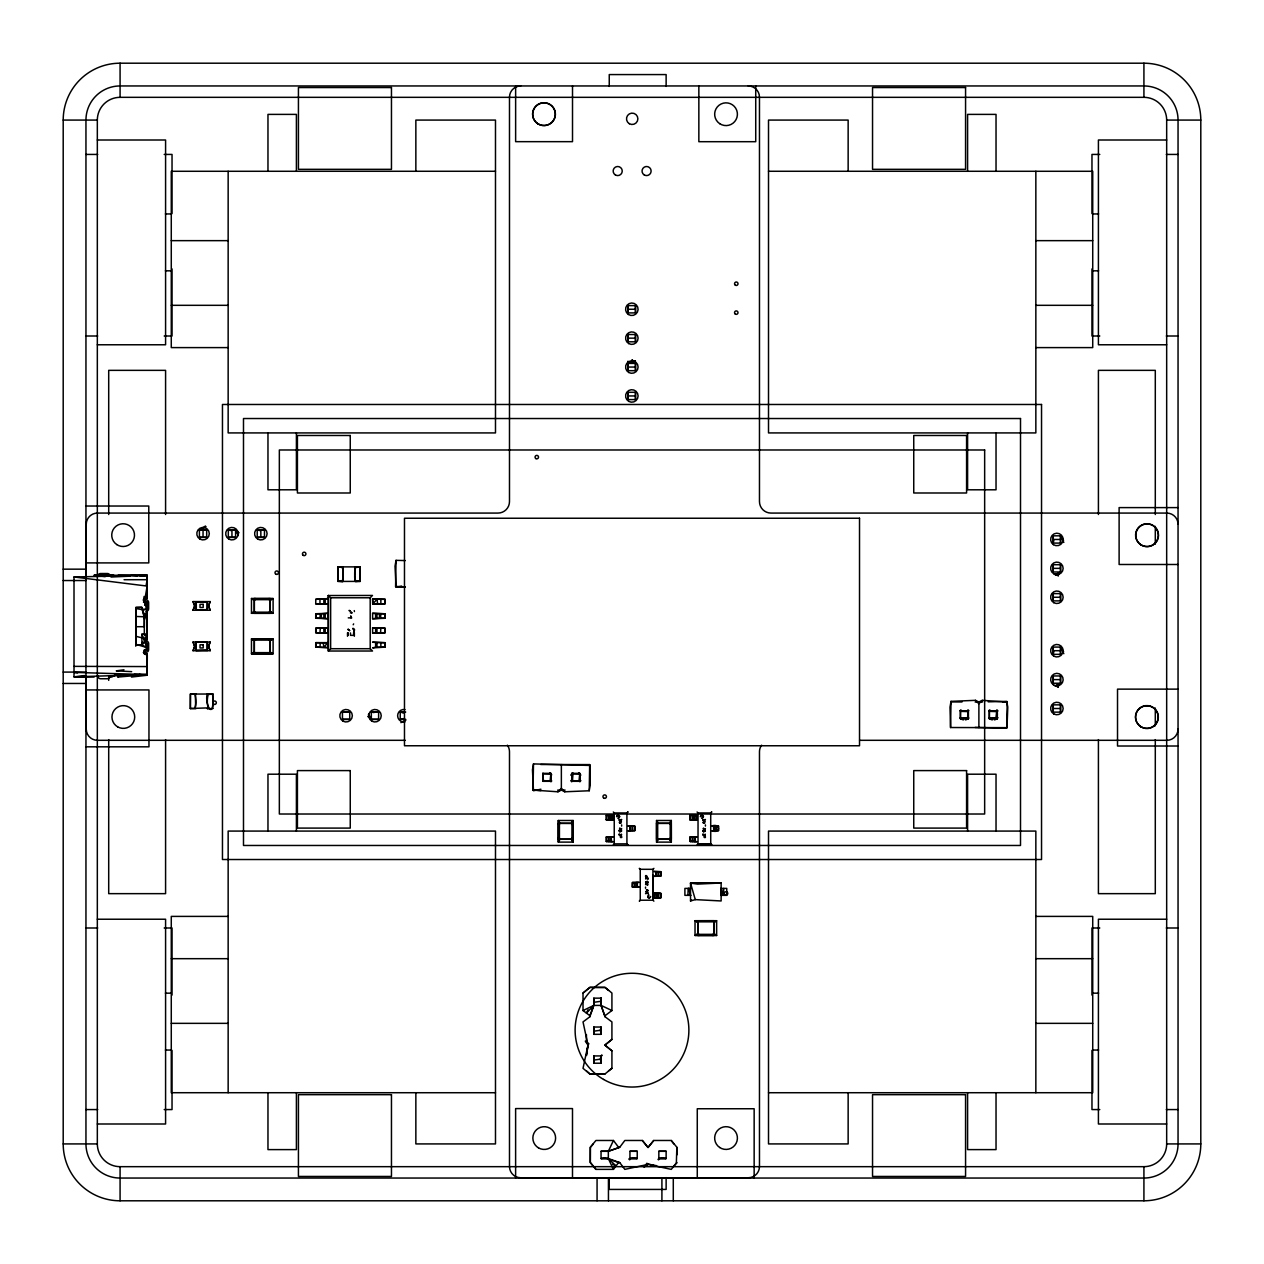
<?xml version="1.0" encoding="UTF-8"?>
<svg xmlns="http://www.w3.org/2000/svg" width="1264" height="1264" viewBox="0 0 1264 1264"><rect width="100%" height="100%" fill="white"/><g stroke="black" fill="none" stroke-linecap="round" stroke-linejoin="round"><path stroke-width="1.5" d="M117.473 673.996L118.026 677.046L147.161 674.581L147.035 653.741L144.317 653.678L144.317 649.712M144.317 613.356L144.317 634.544M144.317 602.391L147.161 586.085L147.161 575.389L118.121 575.231M195.904 708.677L190.374 708.551L190.422 694.062L212.842 694.015L208.165 694.11M207.296 650.486L207.312 642.27L207.296 650.486L195.904 650.47L195.92 642.254L207.312 642.27M207.296 610.038L207.312 601.822L207.296 610.038L195.904 610.022L195.92 601.806L207.312 601.822M315.716 603.781L328.213 604.239L315.716 603.781L315.81 599.326L328.213 598.615L315.81 599.326M328.371 595.502L328.34 651.023L330.631 648.716L330.647 597.777L328.371 595.502L328.34 651.023L372.501 651.023L370.21 648.716L370.194 597.777L372.485 595.455L328.292 595.534M385.078 618.286L385.03 613.783L372.611 613.324L372.611 618.728L385.078 618.286L385.109 613.798L372.611 613.324M606.341 841.476L606.357 836.989L613.182 836.863L609.043 836.973L609.027 841.492L606.341 841.476L613.182 841.682L609.027 841.492M606.357 819.83L606.357 815.343L613.119 815.343L613.103 820.004L606.357 819.83L613.103 820.004L613.103 815.327L606.357 815.343M632.142 826.15L632.126 830.669L628.003 830.78L634.812 830.653L634.828 826.166L627.987 825.961L634.828 826.166L634.749 830.653L632.806 830.653L632.758 826.166M635.034 887.012L635.049 882.493L639.173 882.383L632.442 882.509L632.348 886.996L639.189 887.202L632.348 886.996L632.442 882.509L634.37 882.509L634.417 886.996M690.144 841.476L690.144 836.989L696.97 836.863L692.83 836.973L692.814 841.492L690.144 841.476L696.97 841.682L692.814 841.492M690.144 819.83L690.144 815.343L696.922 815.343L696.906 820.004L690.144 819.83L696.906 820.004L696.906 815.327L690.144 815.343M715.93 826.15L715.93 830.669L711.79 830.78C721.27 834.05 720.496 822.88 711.79 825.961L718.616 826.166M147.619 602.249L144.317 602.249L144.317 598.63L147.003 598.567L147.098 579.512L147.003 598.567L144.317 598.63L143.48 600.131L147.161 609.137L144.617 619.218L141.679 607.289L135.754 607.621L135.801 644.277L147.161 647.658L146.924 650.138L143.48 652.461L147.303 655.242L147.161 674.581L74.007 676.856L74.007 576.969L147.161 575.389L146.924 597.809L143.48 600.131L147.303 603.039L147.161 609.137L142.247 609.232M609.027 819.862L609.043 815.327M610.433 819.846L610.449 815.327M656.727 897.835L656.743 893.316L654.073 893.174L654.057 897.819L660.819 897.819L660.835 893.332L654.073 893.174L654.073 897.835L660.819 897.819L660.74 893.332L656.743 893.316M658.133 897.835L658.149 893.316M692.83 819.862L692.83 815.327M694.236 819.846L694.236 815.327M145.123 637.246L147.161 647.658L144.412 650.786L144.554 654.12L147.098 654.878L147.066 672.464L147.003 653.709L144.317 653.456M238.248 532.808L236.558 530.817L238.248 532.808L238.28 535.367L236.115 530.817L238.248 532.808L237.442 532.744L238.28 535.367M254.317 653.772L254.317 638.968L254.317 653.772L270.259 653.772L270.259 638.968L254.38 639.015M254.317 613.309L254.317 598.52L254.317 613.309L270.259 613.309L270.259 598.52L254.38 598.567M697.87 935.486L697.87 920.698L697.87 935.486L713.797 935.486L713.797 920.698L697.918 920.745M713.733 935.455L713.797 920.698M658.149 871.67L658.133 876.189L653.994 876.315L660.819 876.173L660.835 871.702L653.994 871.481L660.835 871.702L660.74 876.173L658.813 876.189L658.765 871.686M195.525 693.873L190.422 694.062L190.374 708.551M342.892 581.535L337.788 581.345L337.741 566.872L337.788 581.345L342.212 581.424L360.177 581.393L360.208 566.888L337.741 566.872L342.892 566.73M141.979 634.133L141.868 645.003L147.161 647.658L141.979 634.133L146.94 634.022L144.523 642.444L141.868 645.003L136.038 645.003L135.975 607.336L141.916 607.415L144.412 616.785L144.317 626.707L135.785 626.707L135.785 608.584L144.317 609.927M328.213 613.293L315.747 613.751L315.81 618.238L321.34 618.27L321.388 613.767L328.213 613.293L328.213 618.696L315.716 618.238L315.747 613.751L321.388 613.767M372.611 618.728L379.453 618.27L379.484 613.751M676.872 1154.901L676.935 1147.301L671.247 1140.476L653.725 1140.476L648.037 1147.554L642.349 1140.476L624.827 1140.476L619.708 1147.301L608.332 1151.283L601.048 1151.283L601.048 1158.567L608.332 1158.567L619.708 1162.548L624.827 1169.374L648.037 1164.397L671.247 1169.374L676.935 1162.548L673.807 1165.961M619.708 1162.548L618.57 1162.548L613.451 1169.374L595.929 1169.374L590.367 1162.485L590.446 1147.349L593.369 1143.888M405.333 586.97L395.585 586.512L396.043 560.347L405.333 560.568M540.913 790.569L533.029 790.079L533.487 763.914L589.956 765.447L590.241 784.96L589.229 790.758L564.771 791.785L561.358 790.079L557.629 790.158M589.229 790.758L589.672 764.594L540.739 764.499M988.179 701.82L1006.76 701.362L1007.787 707.161L1006.997 727.653L950.56 727.527L951.018 701.362L975.476 700.335L978.889 702.041L982.602 701.962M975.065 727.416L1006.76 728.206L1007.218 702.041L1003.047 702.136M542.92 781.31L542.92 773.347L542.92 781.31L550.883 781.31L550.883 773.347L542.92 773.347M550.14 780.725L550.883 773.347L550.883 781.31L543.552 780.52M579.023 780.725L579.781 773.347L579.781 781.31L572.45 780.52L572.955 774.484L571.818 773.347L571.818 781.31L579.781 781.31L579.781 773.347L571.818 773.347L571.818 781.31M961.082 717.984L968.414 718.774L967.276 717.636L960.45 718.774L960.45 710.81L960.45 718.774L968.414 718.774L968.414 710.81L960.45 710.81L968.414 710.81M967.671 718.173L967.797 711.6L961.209 711.395M989.981 717.984L997.312 718.774L996.174 717.636L989.349 718.774L989.349 710.81L989.349 718.774L997.312 718.774L997.312 710.81L989.349 710.81L997.312 710.81M996.569 718.173L996.68 711.6L990.107 711.395M118.026 677.046L118.152 673.759M144.523 642.444L144.665 638.984M354.426 629.883L354.078 631.605L354.378 629.172L354.331 630.768M571.818 778.814L571.928 775.97L571.818 776.823M687.9 895.339L688.201 888.402M723.45 895.339L723.751 888.402M348.185 629.267L349.622 630.594L348.185 629.267L348.485 630.357M319.982 618.238L320.282 613.798M319.982 632.695L320.282 628.255L328.213 627.75L328.213 633.153L315.716 632.695L315.747 628.208L328.213 627.75M319.982 647.152L320.282 642.712L328.198 642.697L328.213 647.61L315.716 647.152L315.747 642.665L328.198 642.697M380.543 618.238L380.859 613.783M372.611 633.185L380.543 632.695L380.859 628.24L385.109 628.255L385.078 632.743L372.611 633.185L372.611 627.781L380.859 628.24M621.635 836.736C620.94 839.233 622.646 835.583 620.182 836.736M645.541 876.442C646.346 873.851 644.482 877.658 647.01 876.442M705.423 836.736C704.648 839.28 706.513 835.551 703.969 836.736M1057.842 573.856L1057.842 575.483L1055.219 574.678L1059.769 572.529L1057.778 574.662L1055.219 574.678L1057.842 573.856L1057.842 575.483M1057.842 685.104L1057.842 686.731L1055.219 685.925L1059.769 683.777L1057.778 685.91L1055.219 685.925L1057.842 685.104L1057.842 686.731M996.174 717.636L996.711 711.553M619.091 830.559L620.245 831.807M619.091 834.366L619.076 834.919M648.084 878.796L647.057 877.485M648.084 882.62L646.931 881.356M702.895 830.559L704.048 831.807M702.895 834.366L702.879 834.919M571.818 778.513L571.928 775.938L571.928 776.823M354.426 611.571L354.252 610.591M619.218 830.243L619.755 831.917M620.245 835.63L619.218 834.05M648.005 879.049L647.421 877.437M704.048 835.63L703.005 834.05M147.066 584.726L147.035 598.551M193.044 610.259L194.688 605.977L193.044 601.585L210.172 601.585L208.528 605.867L210.172 610.259L193.044 610.259L194.688 605.867L193.044 601.585M193.044 650.707L194.688 646.425L193.044 642.033L210.172 642.033L208.528 646.315L210.172 650.707L193.044 650.707L194.688 646.315M621.556 829.168C618.38 826.719 620.908 830.416 621.635 828.568M645.541 884.595C646.125 882.556 648.906 886.68 645.683 883.931M705.344 829.168C702.452 827.288 704.522 830.053 705.438 828.568M589.846 1016.793L593.827 1005.417L593.827 998.149L601.111 998.149L601.111 1005.417L605.093 1016.793L611.918 1021.912L611.918 1039.435L604.95 1045.123L611.918 1050.811L611.918 1068.333L605.014 1073.942L589.846 1074.021L583.02 1068.333L587.997 1045.123L583.02 1021.912L589.846 1016.793L589.846 1015.656L583.02 1010.536L583.02 993.03L589.846 987.342L605.045 987.547L608.505 990.47M951.018 701.362L949.991 707.161L950.56 727.527M619.376 830.89L620.419 830.748M619.376 834.714L620.419 834.572M646.757 878.606L647.8 878.464M646.757 882.414L647.8 882.288M703.163 830.89L704.206 830.748M703.163 834.714L704.206 834.572M144.143 596.418L143.48 600.131L144.76 598.109L146.924 597.809L147.161 586.085L74.007 576.969M146.15 585.279L147.161 579.702L124.062 579.718M1053.765 540.407L1053.26 543.093L1060.543 543.093L1060.543 535.825L1053.26 535.825L1053.26 543.093L1053.26 535.825M1053.765 651.655L1053.26 654.341L1060.543 654.341L1060.543 647.073L1053.26 647.073L1053.26 654.341L1053.26 647.073M146.94 646.615L147.619 643.202L145.96 646.615M210.172 601.585L208.528 605.977L210.172 610.259M210.172 642.033L208.528 646.425M628.208 312.903L628.208 305.619L635.492 305.619L635.492 312.903L628.208 312.903L628.208 305.619M635.492 312.903L635.492 305.619M628.208 341.801L628.208 334.518L635.492 334.518L635.492 341.801L628.208 341.801L628.208 334.518M635.492 341.801L635.492 334.518M628.208 370.684L628.208 363.416L635.492 363.416L635.492 370.684L628.208 370.684L628.208 363.416L635.397 361.014L630.847 362.673M635.492 370.684L635.492 363.416M628.208 399.582L628.208 392.298L635.492 392.298L635.492 399.582L628.208 399.582L628.208 392.298M635.492 399.582L635.492 392.298M1060.543 543.093L1060.543 535.825L1063.577 540.376M1053.26 571.992L1053.26 564.708L1060.543 564.708L1060.543 571.992L1053.26 571.992L1053.26 564.708M1060.543 571.992L1060.543 564.708M1053.26 600.89L1053.26 593.606L1060.543 593.606L1060.543 600.89L1053.26 600.89L1053.26 593.606M1060.543 600.89L1060.543 593.606M1060.543 654.341L1060.543 647.073L1063.577 651.624M1053.26 683.239L1053.26 675.956L1060.543 675.956L1060.543 683.239L1053.26 683.239L1053.26 675.956M1060.543 683.239L1060.543 675.956M1053.26 712.138L1053.26 704.854L1060.543 704.854L1060.543 712.138L1053.26 712.138L1053.26 704.854M1060.543 712.138L1060.543 704.854M145.139 613.356L144.412 616.785L135.785 616.469L135.785 645.841L135.785 636.266L142.611 638.02M145.866 609.912L147.303 603.039L144.554 601.79L144.365 598.694M194.877 694.11L195.035 694.679A25.454 25.454 0 0 1 195.035 707.872C196.426 707.524 194.703 695.295 195.904 693.873M212.842 694.015L208.197 694.521A25.454 25.454 0 0 0 208.165 707.872L190.422 708.488M342.686 581.535L342.402 580.729A25.454 25.454 0 0 0 342.402 567.536L342.402 566.967M355.563 581.282L355.532 580.729A25.454 25.454 0 0 1 355.532 567.536L360.145 566.92M593.827 998.149L593.827 1005.417L586.433 1013.096L588.076 1009.778M583.02 993.03L589.909 987.468L605.093 987.342L611.918 993.03L611.918 1010.536L601.111 1005.417L601.111 998.149L601.111 1005.417L605.093 1016.793M593.827 1034.315L593.827 1027.032L601.111 1027.032L601.111 1034.315L593.827 1034.315L593.827 1027.032M600.353 1030.271L601.111 1027.032L601.111 1034.315L600.353 1030.271L594.586 1031.076M593.827 1063.214L593.827 1055.93L601.111 1055.93L601.111 1063.214L593.827 1063.214L593.827 1055.93M600.353 1059.169L601.111 1055.93L601.111 1063.214L600.353 1059.169L594.586 1059.975M997.312 713.812L997.312 715.061M207.296 693.873C204.057 704.159 214.88 722.945 212.573 694.22M342.402 581.298C344.314 577.964 341.691 569.242 343.271 566.73M354.663 566.73C356.622 569.353 353.019 577.142 355.705 581.393L360.177 581.393L360.208 566.888M997.312 715.298L997.312 715.503M621.493 831.396L621.446 830.337L621.209 831.412M621.493 835.204L621.446 834.161L621.209 835.235M645.683 877.959L645.73 879.001L646.094 877.943M645.683 881.782L645.73 882.825L646.094 881.766M705.28 831.396L705.249 830.337L704.87 831.396M705.28 835.204L705.249 834.161L704.87 835.22M670.568 823.148L671.326 820.494L656.537 820.494L656.537 842.108L671.326 842.108L671.326 820.494L670.189 822.2L670.189 840.402L671.326 842.108L670.568 839.454M142.848 641.843L141.868 645.003L136.038 645.003M589.846 1015.656L593.164 1007.124M997.312 714.018L997.312 713.607M616.974 815.691L616.548 816.686L617.843 815.138C622.82 816.56 615.205 818.993 618.712 818.108C621.983 815.09 615.505 815.501 617.843 815.138M650.202 897.487L650.628 896.476L649.333 898.025L647.816 896.998L648.464 895.054C650.47 894.248 645.493 897.788 649.333 898.025M700.762 815.691L700.351 816.686L701.631 815.138C706.608 816.56 698.992 818.993 702.515 818.108C705.802 815.09 699.292 815.501 701.631 815.138M396.043 560.347L395.016 566.146L396.043 587.191L401.62 586.038M533.487 763.914L532.46 769.713L533.487 790.758L540.913 789.21M353.209 624.764L353.636 623.879M595.929 1169.374L590.241 1162.548L590.241 1147.301L595.929 1140.476L613.451 1140.476L608.332 1151.283L608.332 1158.567L613.451 1169.374M1058.3 573.635L1058.3 575.705L1058.3 573.635L1059.769 572.971L1056.104 574.662M1058.3 684.883L1058.3 686.952L1058.3 684.883L1059.769 684.219L1056.104 685.91M620.276 831.349L619.392 831.08M704.064 831.349L703.195 831.08M144.412 650.786L143.48 652.461L147.098 654.878M620.34 835.046L619.392 834.904M646.836 881.94L647.784 882.098M704.143 835.046L703.195 834.904M619.581 823.069L619.929 821.6L621.446 821.853L619.455 822.042L620.845 823.401L619.407 822.706M646.662 891.689C644.514 892.384 650.407 890.235 646.331 889.761L647.768 890.472M703.369 823.069L703.732 821.6L705.249 821.853L703.258 822.042L704.648 823.401L703.195 822.706M558.293 824.476L559.431 824.476L558.293 820.494L559.431 822.2L559.431 840.402L558.293 842.108L573.082 842.108L573.082 820.494L558.293 820.494L558.293 842.108L559.431 838.127L558.293 838.127M573.082 838.127L571.944 838.127L573.082 842.108L571.944 840.402L571.944 822.2L573.082 820.494L571.944 824.476L573.082 824.476M656.537 842.108L657.675 840.402L657.675 822.2L656.537 820.494M350.333 612.898L350.871 612.914M647.61 891.294L647.705 890.204M653.725 1140.476L648.037 1147.443L642.349 1140.476M646.805 1163.433L644.055 1167.099L648.037 1164.397L646.805 1163.433L655.4 1165.961M558.293 839.264L558.293 823.338L573.082 823.338L573.082 839.264L558.293 839.264L573.082 839.264M671.279 823.385L671.326 839.264L656.537 839.264L656.537 823.338L671.326 823.338L656.537 823.338M647.452 891.452L645.92 891.483M646.899 878.006L647.784 878.275M533.029 790.079L557.945 791.785L561.358 788.373L564.771 791.785M690.523 900.963L695.279 899.62L721.128 900.963L721.128 882.999L690.523 883.094L690.523 900.963L691.534 899.968M1007.218 702.041L982.302 700.335L978.889 703.748L975.476 700.335M676.856 1147.38L676.366 1162.548M613.293 844.826L614.241 843.878L614.241 812.957L613.293 811.994M640.232 869.284L639.3 868.336L640.248 869.3L652.919 869.316L653.899 868.352M697.08 844.826L698.028 843.878L698.044 812.957L697.08 811.994M195.904 610.022L206.917 609.643M195.904 650.47L206.917 650.091M703.005 830.243L703.558 831.917M647.974 882.936L647.421 881.261M144.617 605.219L147.303 603.039M611.918 1039.435L604.84 1045.123L611.918 1050.811M605.093 1015.656L611.918 1010.536M608.505 1070.892L611.918 1068.333M116.241 674.518L111.738 677.046L109.036 677.046M144.791 635.508L146.94 634.022M255.454 598.52L255.454 599.657L251.473 598.52L253.179 599.657L271.397 599.657L273.103 598.52L273.103 613.309L251.473 613.309L251.473 598.52L273.103 598.52L269.121 599.657L269.121 598.52M270.449 612.55L273.103 613.309L271.397 612.171L253.179 612.171L251.473 613.309L254.127 612.55M255.454 638.968L255.454 640.105L251.473 638.968L253.179 640.105L271.397 640.105L273.103 638.968L273.103 653.772L251.473 653.772L251.473 638.968L273.103 638.968L269.121 640.105L269.121 638.968M270.449 653.014L273.103 653.772L271.397 652.635L253.179 652.635L251.473 653.772L254.127 653.014M695.026 920.698L696.733 921.835L714.934 921.835L716.641 920.698L716.641 935.486L695.026 935.486L695.026 920.698L716.641 920.698M713.986 934.728L716.641 935.486L714.934 934.349L696.733 934.349L695.026 935.486L697.681 934.728M206.064 526.756L199.412 530.043L206.696 530.043L206.696 537.326L199.412 537.326L199.412 530.043L205.495 525.998M557.945 791.785L561.358 790.079L565.103 790.095M975.144 702.026L978.889 702.041L982.302 700.335M400.862 722.645L405.855 720.18M195.035 694.11L190.627 694.173M583.02 1010.536L593.827 1005.417L601.111 1005.417M619.708 1147.301L608.332 1151.283L601.048 1151.283M355.231 581.535L360.019 581.092M375.645 647.152L372.611 647.863L385.109 647.152L385.109 642.712L372.611 642.238L385.109 642.712L385.03 647.152L379.453 647.168L375.645 647.152L375.613 642.697M199.412 530.043L206.696 530.043M199.412 537.326L206.696 537.326M230.996 530.548L228.31 530.043L235.594 530.043L235.594 537.326L228.31 537.326L228.31 530.043L235.594 530.043M228.31 537.326L235.594 537.326M259.894 530.548L257.208 530.043L264.476 530.043L264.476 537.326L257.208 537.326L257.208 530.043L264.476 530.043M257.208 537.326L264.476 537.326M349.717 712.074L342.449 712.074L342.449 719.358L349.717 719.358L349.717 712.074L342.449 712.074M342.449 719.358L349.717 719.358M378.615 712.074L371.332 712.074L371.332 719.358L378.615 719.358L378.615 712.074L371.332 712.074L374.033 712.58M371.332 719.358L378.615 719.358M405.697 712.074L400.23 712.074L400.23 719.358L403.88 718.6M146.592 639.347L144.317 639.805L147.003 639.742L147.003 612.55L147.003 639.742L144.317 638.446M637.23 1151.283L629.946 1151.283L629.946 1158.567L637.23 1158.567L637.23 1151.283L629.946 1151.283M666.128 1151.283L658.844 1151.283L658.844 1158.567L666.128 1158.567L666.128 1151.283L658.844 1151.283M105.449 575.894L109.162 575.231M207.675 708.677L212.81 708.535M594.586 1002.194L600.353 1001.372M123.983 669.794L116.272 670.852L131.661 671.658M145.012 650.375L146.924 650.138M84.625 675.561L74.007 676.856L94.136 677.046M131.456 677.046L146.956 675.26L139.182 674.455M141.378 575.831L147.161 575.389L94.2 575.231L105.196 576.668M110.995 577.032L130.034 576.163M139.546 575.736L147.161 575.389M113.776 675.561L147.161 674.581L74.007 672.385L77.546 672.938M349.844 610.607L348.975 610.48L350.223 611.018M337.994 567.03L340.822 566.999M377.652 603.797L385.109 603.781L385.109 599.326L372.611 598.867L372.643 603.797L377.652 603.797L376.956 599.294L372.611 598.867L372.927 603.797L376.956 599.294L385.109 599.326L385.03 603.781L372.643 603.797M321.34 618.27L328.213 618.696M372.611 627.781L385.03 628.24L385.078 632.743L380.543 632.695M328.213 633.153L315.81 632.695L315.81 628.24L320.282 628.255M718.616 830.653L716.609 830.653L716.562 826.166M606.357 836.989L608.363 836.989L608.411 841.476M690.144 836.989L692.151 836.989L692.214 841.476M379.453 618.27L385.03 618.238M120.08 63.2L1143.92 63.2A56.88 56.88 0 0 1 1200.8 120.08L1200.8 1143.92A56.88 56.88 0 0 1 1143.92 1200.8L120.08 1200.8A56.88 56.88 0 0 1 63.2 1143.92L63.2 120.08A56.88 56.88 0 0 1 120.08 63.2L120.08 97.328A22.752 22.752 0 0 0 97.328 120.08L97.328 1143.92A22.752 22.752 0 0 0 120.08 1166.672L1143.92 1166.672A22.752 22.752 0 0 0 1166.672 1143.92L1166.672 120.08A22.752 22.752 0 0 0 1143.92 97.328L120.08 97.328M63.2 120.08L97.328 120.08M1166.672 120.08L1200.8 120.08M97.328 140.004L165.584 140.004L165.584 344.772L97.328 344.772M1166.672 140.004L1098.416 140.004L1098.416 344.772L1166.672 344.772M85.952 154.429L97.691 154.429M164.209 154.429L172.03 154.429L172.03 213.632M1099.791 154.429L1091.97 154.429L1091.97 213.632M1166.309 154.429L1178.048 154.429M495.488 171.272L171.272 171.288L171.272 347.6L228.152 347.6M768.512 171.272L1092.728 171.288L1092.728 347.6L1035.848 347.6M165.394 213.948L171.272 213.948M1092.728 213.948L1098.606 213.948M171.272 240.65L228.152 240.65M1035.848 240.65L1092.728 240.65M165.394 270.828L171.272 270.828M1092.728 270.828L1098.606 270.828M171.272 305.319L228.152 305.319M1035.848 305.319L1092.728 305.319M628.966 309.253L634.733 309.253M85.952 336.003L97.691 336.003M164.209 336.003L172.03 336.003L172.03 268.9M1099.791 336.003L1091.97 336.003L1091.97 268.9M1166.309 336.003L1178.048 336.003M628.966 338.152L634.733 338.152M628.966 367.05L634.733 367.05M628.966 395.948L634.733 395.948M85.952 506.027L148.773 506.027L148.773 562.907L85.952 562.907M1178.048 507.607L1119.114 507.607L1119.114 564.487L1178.048 564.487M237.442 532.744L239.07 532.744M1054.018 539.459L1059.785 539.459M1054.018 568.358L1059.785 568.358M63.2 569.163L85.952 569.163M94.2 575.231L113.823 575.231M131.361 575.231L137.65 575.847M63.2 580.539L85.952 580.539M1054.018 597.256L1059.785 597.256M330.647 597.777L370.194 597.777M195.92 601.806L206.917 602.185M348.264 617.859L351.755 617.859M330.631 648.716L370.21 648.716M1054.018 650.707L1059.785 650.707M63.2 672.085L85.952 672.085M1054.018 679.605L1059.785 679.605M63.2 683.461L85.952 683.461M1178.048 689.133L1117.518 689.133L1117.518 746.013L1178.048 746.013M85.952 689.939L148.962 689.939L148.962 746.819L85.952 746.819M207.296 708.677L208.323 708.551M1054.018 708.504L1059.785 708.504M367.856 716.656L369.483 716.656L368.646 714.034L368.661 716.593L370.368 718.584L368.661 716.593L368.646 714.034L370.81 718.584L368.661 716.593L369.483 716.656M400.23 719.358L405.697 719.358M405.238 740.309L97.47 740.309A11.234 11.234 0 0 1 86.236 729.075L86.236 675.908M859.599 740.309L1166.814 740.309A11.234 11.234 0 0 0 1178.048 729.075M558.293 822.2L559.431 822.2M571.944 822.2L573.082 822.2M656.537 822.2L657.675 822.2M670.189 822.2L671.326 822.2M670.189 824.476L671.326 824.476M670.189 838.127L671.326 838.127M558.293 840.402L559.431 840.402M571.944 840.402L573.082 840.402M656.537 840.402L657.675 840.402M670.189 840.402L671.326 840.402M690.823 888.402L684.898 888.402L684.898 895.339L690.823 895.339M720.828 888.402L726.753 888.402L726.753 895.339L720.828 895.339M228.152 916.4L171.272 916.4L171.272 1092.712L495.488 1092.728M1035.848 916.4L1092.728 916.4L1092.728 1092.712L768.512 1092.728M97.328 919.228L165.584 919.228L165.584 1123.996L97.328 1123.996M1166.672 919.228L1098.416 919.228L1098.416 1123.996L1166.672 1123.996M85.952 927.997L97.691 927.997M164.209 927.997L172.03 927.997L172.03 995.1M1099.791 927.997L1091.97 927.997L1091.97 995.1M1166.309 927.997L1178.048 927.997M171.272 958.681L228.152 958.681M1035.848 958.681L1092.728 958.681M165.394 993.172L171.272 993.172M1092.728 993.172L1098.606 993.172M171.272 1023.35L228.152 1023.35M1035.848 1023.35L1092.728 1023.35M165.394 1050.052L171.272 1050.052M1092.728 1050.052L1098.606 1050.052M85.952 1109.571L97.691 1109.571M164.209 1109.571L172.03 1109.571L172.03 1050.368M1099.791 1109.571L1091.97 1109.571L1091.97 1050.368M1166.309 1109.571L1178.048 1109.571M63.2 1143.92L97.328 1143.92M1166.672 1143.92L1200.8 1143.92M642.365 1165.961L644.909 1165.961M614.241 812.957L626.912 812.973L627.892 812.009L626.912 812.973L626.928 843.862L627.876 844.826L626.928 843.862L614.241 843.878M698.044 812.957L710.716 812.973L711.679 812.009L710.716 812.973L710.731 843.862L711.679 844.826L710.731 843.862L698.06 843.846L710.731 843.878M74.007 666.365L147.161 666.57M705.328 819.467L702.958 820.304L702.895 819.372L703.542 820.763L705.438 819.799M621.525 819.467L619.17 820.304L619.107 819.372L619.755 820.763L621.651 819.799M558.293 823.338L573.034 823.385M656.569 839.201L671.326 839.264M645.651 893.695L648.005 892.858L648.069 893.806L647.421 892.416L645.525 893.379M950.781 701.915L962.015 701.962M320.282 642.712L315.747 642.665L315.81 647.152L328.213 647.61L327.897 642.681L323.868 647.184L323.173 642.681M134.174 674.328L147.161 674.581M357.112 567.015L359.94 567.094M337.899 581.171L342.244 581.424M572.56 773.947L579.149 774.137M543.678 773.947L550.251 774.137M634.512 360.983L635.397 361.014M395.585 586.512L405.175 587.16M352.103 612.929L351.408 612.503M651.497 1164.902L656.616 1165.692M704.301 837.353L704.475 837.605M620.513 837.353L620.687 837.605M646.631 875.762L646.489 875.557M402.932 712.58L400.23 712.074L403.88 712.833M690.523 883.094L697.554 884.105L721.128 882.999L690.523 883.094L695.279 899.62M353.541 628.951L352.925 628.382L353.683 629.788M618.57 1162.548L605.093 1157.808L601.048 1158.567L608.332 1158.567L616.01 1165.961L612.692 1164.318M632.316 359.924L632.774 361.773L632.316 359.924L632.774 361.773L630.847 363.116L627.829 361.283M353.146 628.461L353.636 629.298M588.961 1043.89L585.295 1041.141L587.997 1045.123M586.433 1070.892L589.909 1073.894L605.014 1073.942M350.728 615.979L351.013 617.859L350.95 616.358M653.883 901.169L652.935 900.205L652.919 869.316M195.92 642.254L196.299 650.107M146.592 654.389L147.303 655.242M671.247 1140.476L673.807 1143.888M613.451 1140.476L618.57 1147.301M208.528 646.315L210.172 650.707M194.688 646.425L193.044 642.033M351.139 611.95L351.661 612.787M571.928 778.434L571.818 777.06M1060.543 535.825L1063.83 542.461M1060.543 647.073L1063.83 653.709M589.672 764.594L589.956 765.447M342.244 566.857L342.686 568.721M723.087 895.339L721.128 888.402L721.128 895.339M688.564 888.402L690.523 895.339M713.528 826.166L713.733 830.653M695.026 815.343L695.232 819.83M695.026 836.989L695.232 841.476M655.732 871.686L655.953 876.189M655.732 893.332L655.953 897.819M637.23 882.509L637.451 886.996M629.725 826.166L629.946 830.653M611.223 815.343L611.444 819.83M611.223 836.989L611.444 841.476M721.507 888.402L721.539 895.339M692.135 815.343L692.166 819.83M690.112 888.402L690.144 895.339M658.813 893.332L658.828 897.819M608.347 815.343L608.363 819.83M325.196 599.326L325.211 603.781M714.192 826.15L714.192 830.685M694.568 836.958L694.568 841.492M656.395 871.67L656.411 876.205M636.772 882.493L636.787 887.028M630.388 826.15L630.404 830.685M610.765 836.958L610.781 841.492M380.859 599.326L380.859 603.765M380.859 642.697L380.859 647.152M376.956 613.751L376.972 618.27M376.956 628.208L376.972 632.727M376.956 642.665L376.972 647.184M323.853 599.294L323.868 603.813M323.853 613.751L323.868 618.27M323.853 628.208L323.868 632.727M319.966 599.326L319.982 603.781M640.248 869.3L640.263 900.189L639.3 901.169L640.232 900.221L652.935 900.205L652.935 875.099M375.613 613.783L375.629 618.238M375.613 628.24L375.629 632.695M325.211 613.783L325.211 618.238M325.211 628.24L325.211 632.695M212.779 694.062L212.779 708.488M196.283 602.201L196.299 609.643M1155.296 514.511L1155.296 370.352L1098.416 370.352L1098.416 514.511M1155.296 526.361L1155.296 544.12M1155.296 708.03L1155.296 725.805M1155.296 739.614L1155.296 893.648L1098.416 893.648L1098.416 739.614M1143.92 63.2L1143.92 97.328M1143.92 1166.672L1143.92 1200.8M1035.848 171.272L1035.848 432.92L768.512 432.92L768.512 120.08L848.144 120.08L848.144 171.272M1035.848 1092.728L1035.848 831.08L768.512 831.08L768.512 1143.92L848.144 1143.92L848.144 1092.728M996.032 171.272L996.032 114.392L967.592 114.392L967.592 171.272M996.032 432.92L996.032 489.8L967.592 489.8L967.592 432.92M996.032 831.08L996.032 774.2L967.592 774.2L967.592 831.08M996.032 1092.728L996.032 1149.608L967.592 1149.608L967.592 1092.728M978.889 702.041L978.889 727.527M755.73 85.952L755.73 141.694L698.85 141.694L698.85 85.952M754.15 1178.048L754.15 1108.749L697.27 1108.749L697.27 1178.048M718.537 826.166L718.537 830.653M714.934 920.698L714.934 921.835M714.934 934.349L714.934 935.486M712.659 934.349L712.659 935.486M705.423 824.886L705.423 826.103M699.008 934.349L699.008 935.486M696.733 920.698L696.733 921.835M696.733 934.349L696.733 935.486M690.223 815.343L690.223 819.83M690.223 836.989L690.223 841.476M673.285 1178.048L673.285 1200.8M666.128 86.41L666.128 74.576L609.248 74.576L609.248 86.41M666.128 1177.59L666.128 1189.424L609.248 1189.424L609.248 1177.59M661.909 1178.048L661.909 1200.8M645.541 887.059L645.541 888.276M621.635 824.886L621.635 826.103M608.442 1178.048L608.442 1200.8M606.436 815.343L606.436 819.83M606.436 836.989L606.436 841.476M597.066 1178.048L597.066 1200.8M586.433 1034.584L586.433 1041.994M572.513 85.952L572.513 141.663L515.633 141.663L515.633 85.952M572.497 1178.048L572.497 1108.575L515.617 1108.575L515.617 1178.048M561.358 764.594L561.358 790.079M415.856 171.272L415.856 120.08L495.488 120.08L495.488 432.92L228.152 432.92L228.152 171.272M415.856 1092.728L415.856 1143.92L495.488 1143.92L495.488 831.08L228.152 831.08L228.152 1092.728M354.347 632.6L354.347 636.266M353.588 632.6L353.588 635.35L350.507 635.35L350.507 632.932M348.264 632.774L348.264 635.35M347.521 632.774L347.521 636.266M296.408 171.272L296.408 114.392L267.968 114.392L267.968 171.272M296.408 432.92L296.408 489.8L267.968 489.8L267.968 432.92M296.408 831.08L296.408 774.2L267.968 774.2L267.968 831.08M296.408 1092.728L296.408 1149.608L267.968 1149.608L267.968 1092.728M271.397 598.52L271.397 599.657M271.397 612.171L271.397 613.309M271.397 638.968L271.397 640.105M271.397 652.635L271.397 653.772M270.259 598.52L270.259 613.309M270.259 638.968L270.259 653.772M269.121 612.171L269.121 613.309M269.121 652.635L269.121 653.772M260.842 530.801L260.842 536.568M255.454 612.171L255.454 613.309M255.454 652.635L255.454 653.772M253.179 598.52L253.179 599.657M253.179 612.171L253.179 613.309M253.179 638.968L253.179 640.105M253.179 652.635L253.179 653.772M231.944 530.801L231.944 536.568M203.046 530.801L203.046 536.568M165.584 514.511L165.584 370.352L108.704 370.352L108.704 514.511M165.584 739.614L165.584 893.648L108.704 893.648L108.704 739.614M120.08 1166.672L120.08 1200.8M108.704 676.43L108.704 680.38M86.236 577.474L86.236 524.307A11.234 11.234 0 0 1 97.47 513.073L497.969 513.073A11.518 11.518 0 0 0 509.487 501.555L509.487 97.186A11.234 11.234 0 0 1 520.721 85.952M748.241 85.952A11.234 11.234 0 0 1 759.474 97.186L759.474 501.555A11.518 11.518 0 0 0 770.993 513.073L1166.814 513.073A11.234 11.234 0 0 1 1178.048 524.307M761.576 745.191A11.518 11.518 0 0 0 759.474 751.827L759.474 1166.53A11.234 11.234 0 0 1 748.241 1177.764L520.721 1177.764A11.234 11.234 0 0 1 509.487 1166.53L509.487 751.827A11.518 11.518 0 0 0 507.37 745.191M97.755 675.624A2.844 2.844 0 0 0 100.583 678.752L107.408 678.752A2.844 2.844 0 0 0 110.237 675.624M110.158 575.689A2.844 2.844 0 0 0 107.408 573.524L100.583 573.524A2.844 2.844 0 0 0 97.818 575.689M144.365 651.655A2.56 2.56 0 0 0 148.646 649.743L148.646 643.487A2.56 2.56 0 0 0 144.807 641.275M145.992 611.349A2.56 2.56 0 0 0 148.646 608.79L148.646 602.533A2.56 2.56 0 0 0 146.166 599.989A2.56 2.56 0 0 0 143.527 602.359M404.954 721.886A6.257 6.257 0 0 1 397.623 715.724A6.257 6.257 0 0 1 404.954 709.562M551.72 780.852A5.688 5.688 0 0 1 550.993 781.8M549.745 772.92A5.688 5.688 0 0 1 551.72 774.832M580.824 780.52A5.688 5.688 0 0 1 579.892 781.8M571.707 781.8A5.688 5.688 0 0 1 570.775 780.52M570.775 775.18A5.688 5.688 0 0 1 572.955 772.92M578.643 772.92A5.688 5.688 0 0 1 580.824 775.18M601.648 1054.919A6.257 6.257 0 0 1 602.264 1055.551M629.741 1159.862A6.257 6.257 0 0 1 628.793 1158.946M658.639 1159.862A6.257 6.257 0 0 1 657.975 1159.278M968.793 717.936A5.688 5.688 0 0 1 965.427 719.88M963.452 719.88A5.688 5.688 0 0 1 960.087 717.936M960.087 710.621A5.688 5.688 0 0 1 960.94 709.799M967.94 709.799A5.688 5.688 0 0 1 968.793 710.621M997.928 717.62A5.688 5.688 0 0 1 994.326 719.88M992.351 719.88A5.688 5.688 0 0 1 988.969 717.936M988.969 710.621A5.688 5.688 0 0 1 989.823 709.799M996.838 709.799A5.688 5.688 0 0 1 997.928 710.937M587.76 1046.876L586.433 1055.424L587.76 1046.876M633.596 1157.808L629.946 1158.567L637.23 1158.567L633.596 1157.808M662.478 1157.808L658.844 1158.567L666.128 1158.567L662.478 1157.808M1143.92 85.952L120.08 85.952A34.128 34.128 0 0 0 85.952 120.08L85.952 1143.92A34.128 34.128 0 0 0 120.08 1178.048L1143.92 1178.048A34.128 34.128 0 0 0 1178.048 1143.92L1178.048 120.08A34.128 34.128 0 0 0 1143.92 85.952M391.461 87.548L298.43 87.548L298.43 169.329L391.461 169.329L391.461 87.548M965.57 87.548L872.539 87.548L872.539 169.329L965.57 169.329L965.57 87.548M1041.536 404.48L222.464 404.48L222.464 859.52L1041.536 859.52L1041.536 404.48M1020.506 418.526L243.494 418.526L243.494 845.474L1020.506 845.474L1020.506 418.526M350.254 435.48L297.419 435.48L297.419 492.992L350.254 492.992L350.254 435.48M966.581 435.48L913.746 435.48L913.746 492.992L966.581 492.992L966.581 435.48M984.656 449.984L279.344 449.984L279.344 814.016L984.656 814.016L984.656 449.984M859.52 518.24L404.48 518.24L404.48 745.76L859.52 745.76L859.52 518.24M203.188 604.334L200.028 604.334L200.028 607.51L203.188 607.51L203.188 604.334M203.188 644.782L200.028 644.782L200.028 647.958L203.188 647.958L203.188 644.782M350.254 770.598L297.419 770.598L297.419 828.094L350.254 828.094L350.254 770.598M966.581 770.598L913.746 770.598L913.746 828.094L966.581 828.094L966.581 770.598M391.461 1094.671L298.43 1094.671L298.43 1176.452L391.461 1176.452L391.461 1094.671M965.57 1094.671L872.539 1094.671L872.539 1176.452L965.57 1176.452L965.57 1094.671M703.337 828.362L704.332 829.421L703.337 828.362M619.55 828.362L620.529 829.421L619.644 828.394M647.768 884.816L646.647 883.741L647.768 884.816M719.674 123.651A11.376 11.376 0 0 0 737.386 115.024A11.376 11.376 0 0 0 721.049 103.996A11.376 11.376 0 0 0 719.674 123.651M538.274 123.967A11.376 11.376 0 0 0 555.338 114.108A11.376 11.376 0 0 0 538.274 104.264A11.376 11.376 0 0 0 538.274 123.967M116.746 544.563A11.376 11.376 0 0 0 134.458 535.936A11.376 11.376 0 0 0 118.121 524.908A11.376 11.376 0 0 0 116.746 544.563M117.647 726.863A11.376 11.376 0 0 0 134.711 717.004A11.376 11.376 0 0 0 117.647 707.161A11.376 11.376 0 0 0 117.647 726.863M538.543 1147.917A11.376 11.376 0 0 0 555.607 1138.074A11.376 11.376 0 0 0 538.543 1128.215A11.376 11.376 0 0 0 538.543 1147.917M719.674 1147.491A11.376 11.376 0 0 0 737.386 1138.864A11.376 11.376 0 0 0 721.049 1127.836A11.376 11.376 0 0 0 719.674 1147.491M1141.455 545.147A11.376 11.376 0 0 0 1158.519 535.304A11.376 11.376 0 0 0 1141.455 525.445A11.376 11.376 0 0 0 1141.455 545.147M1141.155 726.832A11.376 11.376 0 0 0 1158.219 716.972A11.376 11.376 0 0 0 1141.155 707.113A11.376 11.376 0 0 0 1141.155 726.832M603.56 1079.424A56.88 56.88 0 0 0 688.88 1030.16A56.88 56.88 0 0 0 603.56 980.896A56.88 56.88 0 0 0 603.56 1079.424M629.346 123.73A5.688 5.688 0 0 0 637.878 118.816A5.688 5.688 0 0 0 629.346 113.886A5.688 5.688 0 0 0 629.346 123.73M199.917 539.096A6.257 6.257 0 0 0 209.303 533.677A6.257 6.257 0 0 0 199.917 528.257A6.257 6.257 0 0 0 199.917 539.096M213.632 704.159A1.738 1.738 0 0 0 216.334 702.831A1.738 1.738 0 0 0 213.853 701.157A1.738 1.738 0 0 0 213.632 704.159M228.816 539.096A6.257 6.257 0 0 0 238.201 533.677A6.257 6.257 0 0 0 228.816 528.257A6.257 6.257 0 0 0 228.816 539.096M257.714 539.096A6.257 6.257 0 0 0 267.099 533.677A6.257 6.257 0 0 0 257.714 528.257A6.257 6.257 0 0 0 257.714 539.096M275.868 574.188A1.738 1.738 0 0 0 278.475 572.687A1.738 1.738 0 0 0 275.868 571.186A1.738 1.738 0 0 0 275.868 574.188M303.218 555.354A1.738 1.738 0 0 0 305.92 554.027A1.738 1.738 0 0 0 303.423 552.352A1.738 1.738 0 0 0 303.218 555.354M342.955 721.144A6.257 6.257 0 0 0 352.34 715.724A6.257 6.257 0 0 0 342.955 710.305A6.257 6.257 0 0 0 342.955 721.144M371.853 721.144A6.257 6.257 0 0 0 381.238 715.724A6.257 6.257 0 0 0 371.853 710.305A6.257 6.257 0 0 0 371.853 721.144M537.658 123.651A11.376 11.376 0 0 0 555.37 115.024A11.376 11.376 0 0 0 539.033 103.996A11.376 11.376 0 0 0 537.658 123.651M535.92 458.611A1.738 1.738 0 0 0 538.527 457.11A1.738 1.738 0 0 0 535.92 455.609A1.738 1.738 0 0 0 535.92 458.611M603.829 798.137A1.738 1.738 0 0 0 606.436 796.62A1.738 1.738 0 0 0 603.829 795.119A1.738 1.738 0 0 0 603.829 798.137M615.426 174.985A4.55 4.55 0 0 0 622.251 171.051A4.55 4.55 0 0 0 615.426 167.101A4.55 4.55 0 0 0 615.426 174.985M628.35 314.452A6.257 6.257 0 0 0 638.083 309.696A6.257 6.257 0 0 0 629.109 303.629A6.257 6.257 0 0 0 628.35 314.452M628.714 372.469A6.257 6.257 0 0 0 638.099 367.05A6.257 6.257 0 0 0 628.714 361.63A6.257 6.257 0 0 0 628.714 372.469M628.714 343.571A6.257 6.257 0 0 0 638.099 338.152A6.257 6.257 0 0 0 628.714 332.732A6.257 6.257 0 0 0 628.714 343.571M628.714 401.367A6.257 6.257 0 0 0 638.099 395.948A6.257 6.257 0 0 0 628.714 390.529A6.257 6.257 0 0 0 628.714 401.367M644.308 174.985A4.55 4.55 0 0 0 651.134 171.051A4.55 4.55 0 0 0 644.308 167.101A4.55 4.55 0 0 0 644.308 174.985M725.188 894.928A1.738 1.738 0 0 0 727.78 893.427A1.738 1.738 0 0 0 725.188 891.926A1.738 1.738 0 0 0 725.188 894.928M735.411 285.237A1.738 1.738 0 0 0 738.018 283.736A1.738 1.738 0 0 0 735.411 282.235A1.738 1.738 0 0 0 735.411 285.237M735.316 314.072A1.738 1.738 0 0 0 738.002 312.761A1.738 1.738 0 0 0 735.522 311.07A1.738 1.738 0 0 0 735.316 314.072M1053.402 544.642A6.257 6.257 0 0 0 1063.15 539.902A6.257 6.257 0 0 0 1054.16 533.835A6.257 6.257 0 0 0 1053.402 544.642M1053.765 573.777A6.257 6.257 0 0 0 1063.15 568.358A6.257 6.257 0 0 0 1053.765 562.938A6.257 6.257 0 0 0 1053.765 573.777M1053.765 602.675A6.257 6.257 0 0 0 1063.15 597.256A6.257 6.257 0 0 0 1053.765 591.836A6.257 6.257 0 0 0 1053.765 602.675M1053.765 656.127A6.257 6.257 0 0 0 1063.15 650.707A6.257 6.257 0 0 0 1053.765 645.288A6.257 6.257 0 0 0 1053.765 656.127M1053.402 684.788A6.257 6.257 0 0 0 1063.15 680.032A6.257 6.257 0 0 0 1054.16 673.981A6.257 6.257 0 0 0 1053.402 684.788M1053.765 713.923A6.257 6.257 0 0 0 1063.15 708.504A6.257 6.257 0 0 0 1053.765 703.084A6.257 6.257 0 0 0 1053.765 713.923M1140.586 544.563A11.376 11.376 0 0 0 1158.298 535.936A11.376 11.376 0 0 0 1141.961 524.908A11.376 11.376 0 0 0 1140.586 544.563M1141.266 727.005A11.376 11.376 0 0 0 1158.33 717.146A11.376 11.376 0 0 0 1141.266 707.303A11.376 11.376 0 0 0 1141.266 727.005"/></g></svg>
